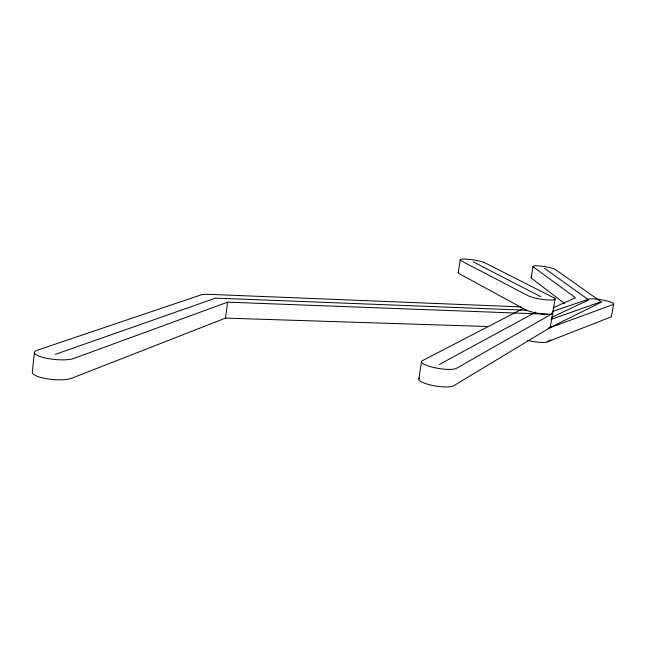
<?xml version="1.0" encoding="UTF-8"?>
<svg xmlns="http://www.w3.org/2000/svg" width="646" height="646" viewBox="0 0 646 646"><rect width="100%" height="100%" fill="white"/><g stroke="black" fill="none" stroke-linecap="round" stroke-linejoin="round"><path stroke-width="0.97" d="M34.391 352.498L32.3 372.338A20.922 5.346 5.3 0 0 47.828 378.919A20.922 5.346 5.3 0 0 71.359 378.37L225.527 318.107L488.602 326.553M225.527 318.107L227.594 302.166L547.461 314.239M418.842 378.903L421.547 361.518M458.224 272.539L460.259 259.757M531.125 277.691L533.015 266.435M552.685 312.866L555.108 298.791M550.255 327.361L552.734 313.035M613.7 303.943L611.463 316.387A12.952 2.213 9.9 0 1 611.116 316.911L547.073 341.92M549.899 327.7L453.678 385.775A18.072 4.223 9.1 0 1 431.068 385.113A18.072 4.223 9.1 0 1 419.763 377.95M552.314 313.641L456.48 368.333A18.112 4.029 9.1 0 1 433.837 367.534A18.112 4.029 9.1 0 1 422.468 360.621L523.575 308.271M439.401 364.457L535.704 312.155M550.901 339.949L547.348 341.799A14.519 2.826 9.7 0 1 527.645 340.361M549.754 327.78L601.523 302.07L555.617 269.689A11.636 1.728 9.4 0 0 541.711 266.184A11.636 1.728 9.4 0 0 533.33 266.935L575.473 297.774L553.461 307.682M551.434 317.469L588.74 299.954L544.489 268.316M549.48 327.893L613.353 304.444A12.977 2.116 9.9 0 0 604.406 300.374A12.977 2.116 9.9 0 0 588.772 299.122L552.661 311.388M227.594 302.166L73.555 358.53A20.979 5.103 5.5 0 1 44.929 357.932A20.979 5.103 5.5 0 1 37.266 350.197L200.72 294.988A16.416 3.27 7.2 0 1 209.716 294.358L520.846 306.907M551.03 319.423L600.901 301.827M55.338 354.347L215.602 298.113L527.257 310.282M473.203 261.88L540.742 296.643M564.62 303.563L531.432 278.216A11.62 1.809 9.4 0 1 531.585 277.296M458.918 272.095A13.122 2.108 9 0 0 459.484 273.815L526.401 310.233A14.567 2.568 9.6 0 0 544.417 314.085A14.567 2.568 9.6 0 0 552.168 312.268M550.134 326.634A14.543 2.697 9.6 0 1 548.236 328.192M554.308 298.032L484.807 262.777A13.146 2.003 9 0 0 467.454 259.199A13.146 2.003 9 0 0 461.519 260.984L528.783 296.094A14.6 2.439 9.5 0 0 547.243 299.93A14.6 2.439 9.5 0 0 554.308 298.032"/></g></svg>
